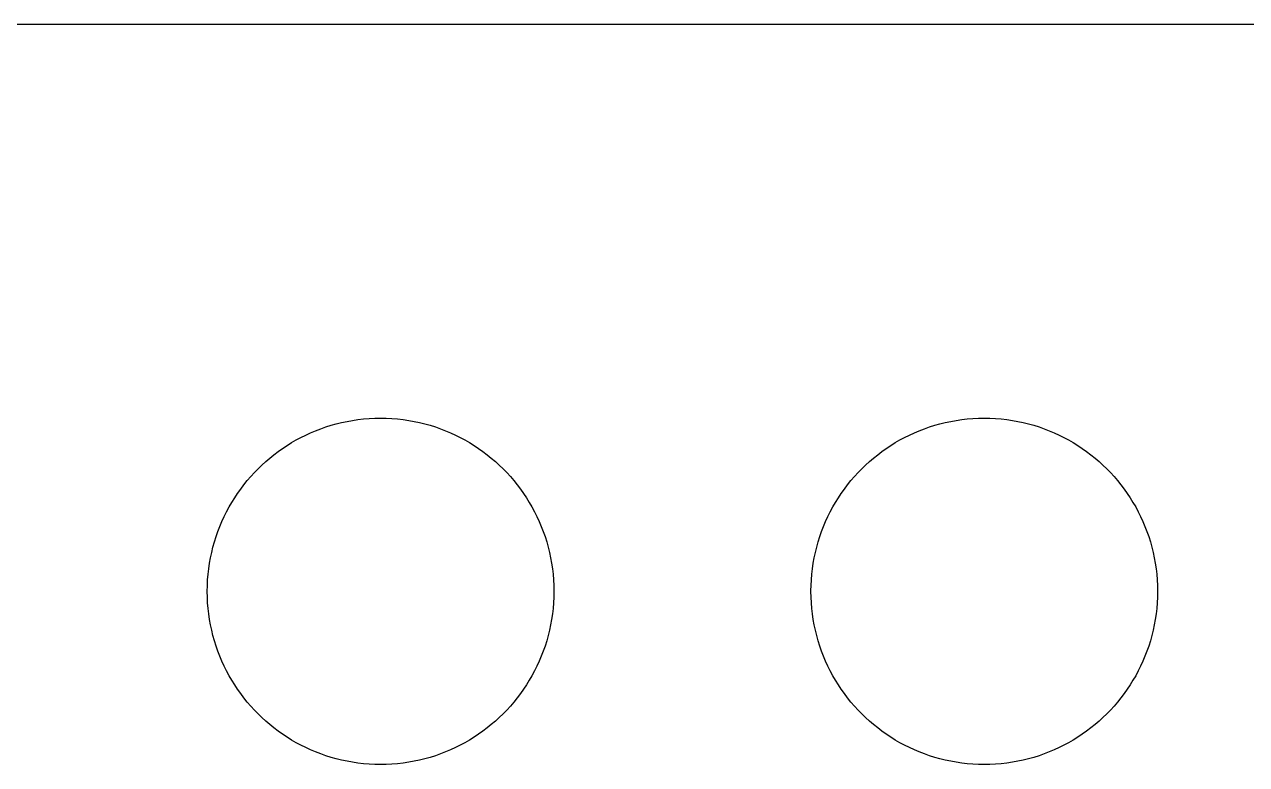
# Model space of a CAD drawing. Extents: x 0 to 212, y 0 to 125.
# Drawn here: x 24.68 to 49.37, y 110.05 to 125 of the extents above; entities that cross this region are included whole.
import ezdxf

# ---------------------------------------------------------------- set-up
doc = ezdxf.new("R2010")
doc.units = 0

msp = doc.modelspace()

# ---------------------------------------------------------------- linework, layer by layer
at = {"layer": 'Layer 1'}
for p, q in [((202.985, 125), (9.00951, 125)), ((31.1975, 116.98), (31.3078, 117)), ((31.3078, 117), (31.4192, 117.016)), ((31.3078, 117), (31.3078, 117)), ((31.4192, 117.016), (31.5318, 117.029)), ((31.4192, 117.016), (31.4192, 117.016)), ((31.5318, 117.029), (31.6454, 117.038)), ((31.5318, 117.029), (31.5318, 117.029)), ((31.6454, 117.038), (31.76, 117.044)), ((31.6454, 117.038), (31.6454, 117.038)), ((31.76, 117.044), (31.8755, 117.046)), ((31.76, 117.044), (31.76, 117.044)), ((31.8755, 117.046), (31.8755, 117.046)), ((31.8755, 117.046), (31.9911, 117.044)), ((31.9911, 117.044), (31.9911, 117.044)), ((31.9911, 117.044), (32.1056, 117.038)), ((32.1056, 117.038), (32.1056, 117.038)), ((32.1056, 117.038), (32.2192, 117.029)), ((32.2192, 117.029), (32.2192, 117.029)), ((32.2192, 117.029), (32.3318, 117.016)), ((32.3318, 117.016), (32.3318, 117.016)), ((32.3318, 117.016), (32.4432, 117)), ((32.4432, 117), (32.4432, 117)), ((32.4432, 117), (32.5535, 116.98)), ((43.3901, 116.98), (43.5004, 117)), ((43.5004, 117), (43.6118, 117.016)), ((43.5004, 117), (43.5004, 117)), ((43.6118, 117.016), (43.7244, 117.029)), ((43.6118, 117.016), (43.6118, 117.016)), ((43.7244, 117.029), (43.838, 117.038)), ((43.7244, 117.029), (43.7244, 117.029)), ((43.838, 117.038), (43.9526, 117.044)), ((43.838, 117.038), (43.838, 117.038)), ((43.9526, 117.044), (44.0681, 117.046)), ((43.9526, 117.044), (43.9526, 117.044)), ((44.0681, 117.046), (44.0681, 117.046)), ((44.0681, 117.046), (44.1836, 117.044)), ((44.1836, 117.044), (44.1836, 117.044)), ((44.1836, 117.044), (44.2982, 117.038)), ((44.2982, 117.038), (44.2982, 117.038)), ((44.2982, 117.038), (44.4118, 117.029)), ((44.4118, 117.029), (44.4118, 117.029)), ((44.4118, 117.029), (44.5244, 117.016)), ((44.5244, 117.016), (44.5244, 117.016)), ((44.5244, 117.016), (44.6358, 117)), ((44.6358, 117), (44.6358, 117)), ((44.6358, 117), (44.7461, 116.98)), ((30.4631, 116.749), (30.5636, 116.792)), ((30.5636, 116.792), (30.6657, 116.831)), ((30.5636, 116.792), (30.5636, 116.792)), ((30.6657, 116.831), (30.7692, 116.868)), ((30.6657, 116.831), (30.6657, 116.831)), ((30.7692, 116.868), (30.8743, 116.901)), ((30.7692, 116.868), (30.7692, 116.868)), ((30.8743, 116.901), (30.9807, 116.931)), ((30.8743, 116.901), (30.8743, 116.901)), ((30.9807, 116.931), (31.0885, 116.957)), ((30.9807, 116.931), (30.9807, 116.931)), ((31.0885, 116.957), (31.1975, 116.98)), ((31.0885, 116.957), (31.0885, 116.957)), ((31.1975, 116.98), (31.1975, 116.98)), ((32.5535, 116.98), (32.5535, 116.98)), ((32.5535, 116.98), (32.6626, 116.957)), ((32.6626, 116.957), (32.6626, 116.957)), ((32.6626, 116.957), (32.7703, 116.931)), ((32.7703, 116.931), (32.7703, 116.931)), ((32.7703, 116.931), (32.8768, 116.901)), ((32.8768, 116.901), (32.8768, 116.901)), ((32.8768, 116.901), (32.9818, 116.868)), ((32.9818, 116.868), (32.9818, 116.868)), ((32.9818, 116.868), (33.0854, 116.831)), ((33.0854, 116.831), (33.0854, 116.831)), ((33.0854, 116.831), (33.1874, 116.792)), ((33.1874, 116.792), (33.1874, 116.792)), ((33.1874, 116.792), (33.2879, 116.749)), ((42.6557, 116.749), (42.7562, 116.792)), ((42.7562, 116.792), (42.8583, 116.831)), ((42.7562, 116.792), (42.7562, 116.792)), ((42.8583, 116.831), (42.9618, 116.868)), ((42.8583, 116.831), (42.8583, 116.831)), ((42.9618, 116.868), (43.0669, 116.901)), ((42.9618, 116.868), (42.9618, 116.868)), ((43.0669, 116.901), (43.1733, 116.931)), ((43.0669, 116.901), (43.0669, 116.901)), ((43.1733, 116.931), (43.2811, 116.957)), ((43.1733, 116.931), (43.1733, 116.931)), ((43.2811, 116.957), (43.3901, 116.98)), ((43.2811, 116.957), (43.2811, 116.957)), ((43.3901, 116.98), (43.3901, 116.98)), ((44.7461, 116.98), (44.7461, 116.98)), ((44.7461, 116.98), (44.8552, 116.957)), ((44.8552, 116.957), (44.8552, 116.957)), ((44.8552, 116.957), (44.9629, 116.931)), ((44.9629, 116.931), (44.9629, 116.931)), ((44.9629, 116.931), (45.0694, 116.901)), ((45.0694, 116.901), (45.0694, 116.901)), ((45.0694, 116.901), (45.1744, 116.868)), ((45.1744, 116.868), (45.1744, 116.868)), ((45.1744, 116.868), (45.278, 116.831)), ((45.278, 116.831), (45.278, 116.831)), ((45.278, 116.831), (45.38, 116.792)), ((45.38, 116.792), (45.38, 116.792)), ((45.38, 116.792), (45.4805, 116.749)), ((29.9862, 116.493), (30.078, 116.55)), ((30.078, 116.55), (30.1716, 116.604)), ((30.078, 116.55), (30.078, 116.55)), ((30.1716, 116.604), (30.2671, 116.655)), ((30.1716, 116.604), (30.1716, 116.604)), ((30.2671, 116.655), (30.3642, 116.704)), ((30.2671, 116.655), (30.2671, 116.655)), ((30.3642, 116.704), (30.4631, 116.749)), ((30.3642, 116.704), (30.3642, 116.704)), ((30.4631, 116.749), (30.4631, 116.749)), ((33.2879, 116.749), (33.2879, 116.749)), ((33.2879, 116.749), (33.3868, 116.704)), ((33.3868, 116.704), (33.3868, 116.704)), ((33.3868, 116.704), (33.484, 116.655)), ((33.484, 116.655), (33.484, 116.655)), ((33.484, 116.655), (33.5794, 116.604)), ((33.5794, 116.604), (33.5794, 116.604)), ((33.5794, 116.604), (33.673, 116.55)), ((33.673, 116.55), (33.673, 116.55)), ((33.673, 116.55), (33.7648, 116.493)), ((42.1788, 116.493), (42.2706, 116.55)), ((42.2706, 116.55), (42.3642, 116.604)), ((42.2706, 116.55), (42.2706, 116.55)), ((42.3642, 116.604), (42.4597, 116.655)), ((42.3642, 116.604), (42.3642, 116.604)), ((42.4597, 116.655), (42.5568, 116.704)), ((42.4597, 116.655), (42.4597, 116.655)), ((42.5568, 116.704), (42.6557, 116.749)), ((42.5568, 116.704), (42.5568, 116.704)), ((42.6557, 116.749), (42.6557, 116.749)), ((45.4805, 116.749), (45.4805, 116.749)), ((45.4805, 116.749), (45.5794, 116.704)), ((45.5794, 116.704), (45.5794, 116.704)), ((45.5794, 116.704), (45.6766, 116.655)), ((45.6766, 116.655), (45.6766, 116.655)), ((45.6766, 116.655), (45.772, 116.604)), ((45.772, 116.604), (45.772, 116.604)), ((45.772, 116.604), (45.8656, 116.55)), ((45.8656, 116.55), (45.8656, 116.55)), ((45.8656, 116.55), (45.9574, 116.493)), ((29.6388, 116.238), (29.7226, 116.306)), ((29.7226, 116.306), (29.8085, 116.371)), ((29.7226, 116.306), (29.7226, 116.306)), ((29.8085, 116.371), (29.8964, 116.433)), ((29.8085, 116.371), (29.8085, 116.371)), ((29.8964, 116.433), (29.9862, 116.493)), ((29.8964, 116.433), (29.8964, 116.433)), ((29.9862, 116.493), (29.9862, 116.493)), ((33.7648, 116.493), (33.7648, 116.493)), ((33.7648, 116.493), (33.8547, 116.433)), ((33.8547, 116.433), (33.8547, 116.433)), ((33.8547, 116.433), (33.9426, 116.371)), ((33.9426, 116.371), (33.9426, 116.371)), ((33.9426, 116.371), (34.0284, 116.306)), ((34.0284, 116.306), (34.0284, 116.306)), ((34.0284, 116.306), (34.1122, 116.238)), ((41.8314, 116.238), (41.9152, 116.306)), ((41.9152, 116.306), (42.0011, 116.371)), ((41.9152, 116.306), (41.9152, 116.306)), ((42.0011, 116.371), (42.0889, 116.433)), ((42.0011, 116.371), (42.0011, 116.371)), ((42.0889, 116.433), (42.1788, 116.493)), ((42.0889, 116.433), (42.0889, 116.433)), ((42.1788, 116.493), (42.1788, 116.493)), ((45.9574, 116.493), (45.9574, 116.493)), ((45.9574, 116.493), (46.0473, 116.433)), ((46.0473, 116.433), (46.0473, 116.433)), ((46.0473, 116.433), (46.1352, 116.371)), ((46.1352, 116.371), (46.1352, 116.371)), ((46.1352, 116.371), (46.221, 116.306)), ((46.221, 116.306), (46.221, 116.306)), ((46.221, 116.306), (46.3048, 116.238)), ((29.3258, 115.944), (29.4006, 116.021)), ((29.4006, 116.021), (29.4778, 116.096)), ((29.4006, 116.021), (29.4006, 116.021)), ((29.4778, 116.096), (29.5572, 116.168)), ((29.4778, 116.096), (29.4778, 116.096)), ((29.5572, 116.168), (29.6388, 116.238)), ((29.5572, 116.168), (29.5572, 116.168)), ((29.6388, 116.238), (29.6388, 116.238)), ((34.1122, 116.238), (34.1122, 116.238)), ((34.1122, 116.238), (34.1938, 116.168)), ((34.1938, 116.168), (34.1938, 116.168)), ((34.1938, 116.168), (34.2732, 116.096)), ((34.2732, 116.096), (34.2732, 116.096)), ((34.2732, 116.096), (34.3504, 116.021)), ((34.3504, 116.021), (34.3504, 116.021)), ((34.3504, 116.021), (34.4252, 115.944)), ((41.5184, 115.944), (41.5932, 116.021)), ((41.5932, 116.021), (41.6704, 116.096)), ((41.5932, 116.021), (41.5932, 116.021)), ((41.6704, 116.096), (41.7498, 116.168)), ((41.6704, 116.096), (41.6704, 116.096)), ((41.7498, 116.168), (41.8314, 116.238)), ((41.7498, 116.168), (41.7498, 116.168)), ((41.8314, 116.238), (41.8314, 116.238)), ((46.3048, 116.238), (46.3048, 116.238)), ((46.3048, 116.238), (46.3864, 116.168)), ((46.3864, 116.168), (46.3864, 116.168)), ((46.3864, 116.168), (46.4658, 116.096)), ((46.4658, 116.096), (46.4658, 116.096)), ((46.4658, 116.096), (46.543, 116.021)), ((46.543, 116.021), (46.543, 116.021)), ((46.543, 116.021), (46.6178, 115.944)), ((29.1158, 115.699), (29.1833, 115.783)), ((29.1833, 115.783), (29.2533, 115.864)), ((29.1833, 115.783), (29.1833, 115.783)), ((29.2533, 115.864), (29.3258, 115.944)), ((29.2533, 115.864), (29.2533, 115.864)), ((29.3258, 115.944), (29.3258, 115.944)), ((34.4252, 115.944), (34.4252, 115.944)), ((34.4252, 115.944), (34.4977, 115.864)), ((34.4977, 115.864), (34.4977, 115.864)), ((34.4977, 115.864), (34.5677, 115.783)), ((34.5677, 115.783), (34.5677, 115.783)), ((34.5677, 115.783), (34.6352, 115.699)), ((41.3084, 115.699), (41.3759, 115.783)), ((41.3759, 115.783), (41.4459, 115.864)), ((41.3759, 115.783), (41.3759, 115.783)), ((41.4459, 115.864), (41.5184, 115.944)), ((41.4459, 115.864), (41.4459, 115.864)), ((41.5184, 115.944), (41.5184, 115.944)), ((46.6178, 115.944), (46.6178, 115.944)), ((46.6178, 115.944), (46.6903, 115.864)), ((46.6903, 115.864), (46.6903, 115.864)), ((46.6903, 115.864), (46.7603, 115.783)), ((46.7603, 115.783), (46.7603, 115.783)), ((46.7603, 115.783), (46.8278, 115.699)), ((28.9287, 115.435), (28.9884, 115.525)), ((28.9884, 115.525), (29.0508, 115.613)), ((28.9884, 115.525), (28.9884, 115.525)), ((29.0508, 115.613), (29.1158, 115.699)), ((29.0508, 115.613), (29.0508, 115.613)), ((29.1158, 115.699), (29.1158, 115.699)), ((34.6352, 115.699), (34.6352, 115.699)), ((34.6352, 115.699), (34.7002, 115.613)), ((34.7002, 115.613), (34.7002, 115.613)), ((34.7002, 115.613), (34.7626, 115.525)), ((34.7626, 115.525), (34.7626, 115.525)), ((34.7626, 115.525), (34.8223, 115.435)), ((41.1213, 115.435), (41.181, 115.525)), ((41.181, 115.525), (41.2434, 115.613)), ((41.181, 115.525), (41.181, 115.525)), ((41.2434, 115.613), (41.3084, 115.699)), ((41.2434, 115.613), (41.2434, 115.613)), ((41.3084, 115.699), (41.3084, 115.699)), ((46.8278, 115.699), (46.8278, 115.699)), ((46.8278, 115.699), (46.8928, 115.613)), ((46.8928, 115.613), (46.8928, 115.613)), ((46.8928, 115.613), (46.9552, 115.525)), ((46.9552, 115.525), (46.9552, 115.525)), ((46.9552, 115.525), (47.0149, 115.435)), ((28.8175, 115.25), (28.8717, 115.343)), ((28.8717, 115.343), (28.9287, 115.435)), ((28.8717, 115.343), (28.8717, 115.343)), ((28.9287, 115.435), (28.9287, 115.435)), ((34.8223, 115.435), (34.8223, 115.435)), ((34.8223, 115.435), (34.8793, 115.343)), ((34.8793, 115.343), (34.8793, 115.343)), ((34.8793, 115.343), (34.9335, 115.25)), ((41.0101, 115.25), (41.0643, 115.343)), ((41.0643, 115.343), (41.1213, 115.435)), ((41.0643, 115.343), (41.0643, 115.343)), ((41.1213, 115.435), (41.1213, 115.435)), ((47.0149, 115.435), (47.0149, 115.435)), ((47.0149, 115.435), (47.0719, 115.343)), ((47.0719, 115.343), (47.0719, 115.343)), ((47.0719, 115.343), (47.1261, 115.25)), ((28.6722, 114.958), (28.7177, 115.057)), ((28.7177, 115.057), (28.7662, 115.154)), ((28.7177, 115.057), (28.7177, 115.057)), ((28.7662, 115.154), (28.8175, 115.25)), ((28.7662, 115.154), (28.7662, 115.154)), ((28.8175, 115.25), (28.8175, 115.25)), ((34.9335, 115.25), (34.9335, 115.25)), ((34.9335, 115.25), (34.9849, 115.154)), ((34.9849, 115.154), (34.9849, 115.154)), ((34.9849, 115.154), (35.0333, 115.057)), ((35.0333, 115.057), (35.0333, 115.057)), ((35.0333, 115.057), (35.0788, 114.958)), ((40.8648, 114.958), (40.9103, 115.057)), ((40.9103, 115.057), (40.9588, 115.154)), ((40.9103, 115.057), (40.9103, 115.057)), ((40.9588, 115.154), (41.0101, 115.25)), ((40.9588, 115.154), (40.9588, 115.154)), ((41.0101, 115.25), (41.0101, 115.25)), ((47.1261, 115.25), (47.1261, 115.25)), ((47.1261, 115.25), (47.1774, 115.154)), ((47.1774, 115.154), (47.1774, 115.154)), ((47.1774, 115.154), (47.2259, 115.057)), ((47.2259, 115.057), (47.2259, 115.057)), ((47.2259, 115.057), (47.2714, 114.958)), ((28.5903, 114.756), (28.6297, 114.858)), ((28.6297, 114.858), (28.6722, 114.958)), ((28.6297, 114.858), (28.6297, 114.858)), ((28.6722, 114.958), (28.6722, 114.958)), ((35.0788, 114.958), (35.0788, 114.958)), ((35.0788, 114.958), (35.1213, 114.858)), ((35.1213, 114.858), (35.1213, 114.858)), ((35.1213, 114.858), (35.1608, 114.756)), ((40.7828, 114.756), (40.8223, 114.858)), ((40.8223, 114.858), (40.8648, 114.958)), ((40.8223, 114.858), (40.8223, 114.858)), ((40.8648, 114.958), (40.8648, 114.958)), ((47.2714, 114.958), (47.2714, 114.958)), ((47.2714, 114.958), (47.3139, 114.858)), ((47.3139, 114.858), (47.3139, 114.858)), ((47.3139, 114.858), (47.3534, 114.756)), ((28.4909, 114.441), (28.5208, 114.547)), ((28.5208, 114.547), (28.5539, 114.652)), ((28.5208, 114.547), (28.5208, 114.547)), ((28.5539, 114.652), (28.5903, 114.756)), ((28.5539, 114.652), (28.5539, 114.652)), ((28.5903, 114.756), (28.5903, 114.756)), ((35.1608, 114.756), (35.1608, 114.756)), ((35.1608, 114.756), (35.1971, 114.652)), ((35.1971, 114.652), (35.1971, 114.652)), ((35.1971, 114.652), (35.2302, 114.547)), ((35.2302, 114.547), (35.2302, 114.547)), ((35.2302, 114.547), (35.2601, 114.441)), ((40.6835, 114.441), (40.7134, 114.547)), ((40.7134, 114.547), (40.7465, 114.652)), ((40.7134, 114.547), (40.7134, 114.547)), ((40.7465, 114.652), (40.7828, 114.756)), ((40.7465, 114.652), (40.7465, 114.652)), ((40.7828, 114.756), (40.7828, 114.756)), ((47.3534, 114.756), (47.3534, 114.756)), ((47.3534, 114.756), (47.3897, 114.652)), ((47.3897, 114.652), (47.3897, 114.652)), ((47.3897, 114.652), (47.4228, 114.547)), ((47.4228, 114.547), (47.4228, 114.547)), ((47.4228, 114.547), (47.4527, 114.441)), ((28.4411, 114.224), (28.4644, 114.333)), ((28.4644, 114.333), (28.4909, 114.441)), ((28.4644, 114.333), (28.4644, 114.333)), ((28.4909, 114.441), (28.4909, 114.441)), ((35.2601, 114.441), (35.2601, 114.441)), ((35.2601, 114.441), (35.2867, 114.333)), ((35.2867, 114.333), (35.2867, 114.333)), ((35.2867, 114.333), (35.3099, 114.224)), ((40.6337, 114.224), (40.657, 114.333)), ((40.657, 114.333), (40.6835, 114.441)), ((40.657, 114.333), (40.657, 114.333)), ((40.6835, 114.441), (40.6835, 114.441)), ((47.4527, 114.441), (47.4527, 114.441)), ((47.4527, 114.441), (47.4793, 114.333)), ((47.4793, 114.333), (47.4793, 114.333)), ((47.4793, 114.333), (47.5025, 114.224)), ((28.405, 114.002), (28.4213, 114.114)), ((28.4213, 114.114), (28.4411, 114.224)), ((28.4213, 114.114), (28.4213, 114.114)), ((28.4213, 114.114), (28.4213, 114.114)), ((28.4411, 114.224), (28.4411, 114.224)), ((35.3099, 114.224), (35.3099, 114.224)), ((35.3099, 114.224), (35.3297, 114.114)), ((35.3297, 114.114), (35.3297, 114.114)), ((35.3297, 114.114), (35.346, 114.002)), ((40.5976, 114.002), (40.6139, 114.114)), ((40.6139, 114.114), (40.6337, 114.224)), ((40.6139, 114.114), (40.6139, 114.114)), ((40.6337, 114.224), (40.6337, 114.224)), ((47.5025, 114.224), (47.5025, 114.224)), ((47.5025, 114.224), (47.5223, 114.114)), ((47.5223, 114.114), (47.5223, 114.114)), ((47.5223, 114.114), (47.5386, 114.002)), ((28.383, 113.776), (28.3922, 113.89)), ((28.3922, 113.89), (28.405, 114.002)), ((28.3922, 113.89), (28.3922, 113.89)), ((28.405, 114.002), (28.405, 114.002)), ((35.346, 114.002), (35.346, 114.002)), ((35.346, 114.002), (35.3589, 113.89)), ((35.3589, 113.89), (35.3589, 113.89)), ((35.3589, 113.89), (35.3681, 113.776)), ((40.5756, 113.776), (40.5848, 113.89)), ((40.5848, 113.89), (40.5976, 114.002)), ((40.5848, 113.89), (40.5848, 113.89)), ((40.5976, 114.002), (40.5976, 114.002)), ((47.5386, 114.002), (47.5386, 114.002)), ((47.5386, 114.002), (47.5514, 113.89)), ((47.5514, 113.89), (47.5514, 113.89)), ((47.5514, 113.89), (47.5607, 113.776)), ((28.3755, 113.546), (28.3774, 113.661)), ((28.3774, 113.43), (28.3755, 113.546)), ((28.3755, 113.546), (28.3755, 113.546)), ((28.3774, 113.661), (28.383, 113.776)), ((28.3774, 113.661), (28.3774, 113.661)), ((28.383, 113.776), (28.383, 113.776)), ((35.3681, 113.776), (35.3681, 113.776)), ((35.3681, 113.776), (35.3736, 113.661)), ((35.3736, 113.661), (35.3736, 113.661)), ((35.3736, 113.661), (35.3755, 113.546)), ((35.3755, 113.546), (35.3736, 113.43)), ((35.3755, 113.546), (35.3755, 113.546)), ((40.5681, 113.546), (40.5684, 113.566)), ((40.57, 113.43), (40.5681, 113.546)), ((40.5681, 113.546), (40.5681, 113.546)), ((40.5684, 113.566), (40.57, 113.661)), ((40.57, 113.661), (40.5756, 113.776)), ((40.57, 113.661), (40.57, 113.661)), ((40.5756, 113.776), (40.5756, 113.776)), ((47.5607, 113.776), (47.5607, 113.776)), ((47.5607, 113.776), (47.5662, 113.661)), ((47.5662, 113.661), (47.5662, 113.661)), ((47.5662, 113.661), (47.5681, 113.546)), ((47.5681, 113.546), (47.5662, 113.43)), ((47.5681, 113.546), (47.5681, 113.546)), ((28.383, 113.316), (28.3774, 113.43)), ((28.3774, 113.43), (28.3774, 113.43)), ((28.3922, 113.202), (28.383, 113.316)), ((28.383, 113.316), (28.383, 113.316)), ((35.3681, 113.316), (35.3588, 113.202)), ((35.3736, 113.43), (35.3681, 113.316)), ((35.3681, 113.316), (35.3681, 113.316)), ((35.3736, 113.43), (35.3736, 113.43)), ((40.5756, 113.316), (40.57, 113.43)), ((40.57, 113.43), (40.57, 113.43)), ((40.5848, 113.202), (40.5756, 113.316)), ((40.5756, 113.316), (40.5756, 113.316)), ((47.5607, 113.316), (47.5514, 113.202)), ((47.5662, 113.43), (47.5607, 113.316)), ((47.5607, 113.316), (47.5607, 113.316)), ((47.5662, 113.43), (47.5662, 113.43)), ((28.405, 113.09), (28.3922, 113.202)), ((28.3922, 113.202), (28.3922, 113.202)), ((28.4213, 112.978), (28.405, 113.09)), ((28.405, 113.09), (28.405, 113.09)), ((35.346, 113.09), (35.3297, 112.978)), ((35.3588, 113.202), (35.346, 113.09)), ((35.346, 113.09), (35.346, 113.09)), ((35.3588, 113.202), (35.3588, 113.202)), ((40.5976, 113.09), (40.5848, 113.202)), ((40.5848, 113.202), (40.5848, 113.202)), ((40.6139, 112.978), (40.5976, 113.09)), ((40.5976, 113.09), (40.5976, 113.09)), ((47.5386, 113.09), (47.5223, 112.978)), ((47.5514, 113.202), (47.5386, 113.09)), ((47.5386, 113.09), (47.5386, 113.09)), ((47.5514, 113.202), (47.5514, 113.202)), ((28.4411, 112.868), (28.4213, 112.978)), ((28.4213, 112.978), (28.4213, 112.978)), ((28.4644, 112.759), (28.4411, 112.868)), ((28.4411, 112.868), (28.4411, 112.868)), ((35.3099, 112.868), (35.2867, 112.759)), ((35.3297, 112.978), (35.3099, 112.868)), ((35.3099, 112.868), (35.3099, 112.868)), ((35.3297, 112.978), (35.3297, 112.978)), ((40.6337, 112.868), (40.6139, 112.978)), ((40.6139, 112.978), (40.6139, 112.978)), ((40.6569, 112.759), (40.6337, 112.868)), ((40.6337, 112.868), (40.6337, 112.868)), ((47.5025, 112.868), (47.4793, 112.759)), ((47.5223, 112.978), (47.5025, 112.868)), ((47.5025, 112.868), (47.5025, 112.868)), ((47.5223, 112.978), (47.5223, 112.978)), ((28.4909, 112.651), (28.4644, 112.759)), ((28.4644, 112.759), (28.4644, 112.759)), ((28.5208, 112.545), (28.4909, 112.651)), ((28.4909, 112.651), (28.4909, 112.651)), ((35.2601, 112.651), (35.2302, 112.545)), ((35.2867, 112.759), (35.2601, 112.651)), ((35.2601, 112.651), (35.2601, 112.651)), ((35.2867, 112.759), (35.2867, 112.759)), ((40.6835, 112.651), (40.6569, 112.759)), ((40.6569, 112.759), (40.6569, 112.759)), ((40.7134, 112.545), (40.6835, 112.651)), ((40.6835, 112.651), (40.6835, 112.651)), ((47.4527, 112.651), (47.4228, 112.545)), ((47.4793, 112.759), (47.4527, 112.651)), ((47.4527, 112.651), (47.4527, 112.651)), ((47.4793, 112.759), (47.4793, 112.759)), ((28.5539, 112.44), (28.5208, 112.545)), ((28.5208, 112.545), (28.5208, 112.545)), ((28.5903, 112.336), (28.5539, 112.44)), ((28.5539, 112.44), (28.5539, 112.44)), ((28.6297, 112.234), (28.5903, 112.336)), ((28.5903, 112.336), (28.5903, 112.336)), ((35.1608, 112.336), (35.1213, 112.234)), ((35.1971, 112.44), (35.1608, 112.336)), ((35.1608, 112.336), (35.1608, 112.336)), ((35.2302, 112.545), (35.1971, 112.44)), ((35.1971, 112.44), (35.1971, 112.44)), ((35.2302, 112.545), (35.2302, 112.545)), ((40.7465, 112.44), (40.7134, 112.545)), ((40.7134, 112.545), (40.7134, 112.545)), ((40.7828, 112.336), (40.7465, 112.44)), ((40.7465, 112.44), (40.7465, 112.44)), ((40.8223, 112.234), (40.7828, 112.336)), ((40.7828, 112.336), (40.7828, 112.336)), ((47.3534, 112.336), (47.3139, 112.234)), ((47.3897, 112.44), (47.3534, 112.336)), ((47.3534, 112.336), (47.3534, 112.336)), ((47.4228, 112.545), (47.3897, 112.44)), ((47.3897, 112.44), (47.3897, 112.44)), ((47.4228, 112.545), (47.4228, 112.545)), ((28.6722, 112.134), (28.6297, 112.234)), ((28.6297, 112.234), (28.6297, 112.234)), ((28.7177, 112.035), (28.6722, 112.134)), ((28.6722, 112.134), (28.6722, 112.134)), ((35.0788, 112.134), (35.0333, 112.035)), ((35.1213, 112.234), (35.0788, 112.134)), ((35.0788, 112.134), (35.0788, 112.134)), ((35.1213, 112.234), (35.1213, 112.234)), ((40.8648, 112.134), (40.8223, 112.234)), ((40.8223, 112.234), (40.8223, 112.234)), ((40.9103, 112.035), (40.8648, 112.134)), ((40.8648, 112.134), (40.8648, 112.134)), ((47.2714, 112.134), (47.2259, 112.035)), ((47.3139, 112.234), (47.2714, 112.134)), ((47.2714, 112.134), (47.2714, 112.134)), ((47.3139, 112.234), (47.3139, 112.234)), ((28.7662, 111.937), (28.7177, 112.035)), ((28.7177, 112.035), (28.7177, 112.035)), ((28.8175, 111.842), (28.7662, 111.937)), ((28.7662, 111.937), (28.7662, 111.937)), ((28.8717, 111.748), (28.8175, 111.842)), ((28.8175, 111.842), (28.8175, 111.842)), ((34.9335, 111.842), (34.8793, 111.748)), ((34.9849, 111.937), (34.9335, 111.842)), ((34.9335, 111.842), (34.9335, 111.842)), ((35.0333, 112.035), (34.9849, 111.937)), ((34.9849, 111.937), (34.9849, 111.937)), ((35.0333, 112.035), (35.0333, 112.035)), ((40.9588, 111.937), (40.9103, 112.035)), ((40.9103, 112.035), (40.9103, 112.035)), ((41.0101, 111.842), (40.9588, 111.937)), ((40.9588, 111.937), (40.9588, 111.937)), ((41.0643, 111.748), (41.0101, 111.842)), ((41.0101, 111.842), (41.0101, 111.842)), ((47.1261, 111.842), (47.0719, 111.748)), ((47.1774, 111.937), (47.1261, 111.842)), ((47.1261, 111.842), (47.1261, 111.842)), ((47.2259, 112.035), (47.1774, 111.937)), ((47.1774, 111.937), (47.1774, 111.937)), ((47.2259, 112.035), (47.2259, 112.035)), ((28.9287, 111.657), (28.8717, 111.748)), ((28.8717, 111.748), (28.8717, 111.748)), ((28.9884, 111.567), (28.9287, 111.657)), ((28.9287, 111.657), (28.9287, 111.657)), ((29.0508, 111.479), (28.9884, 111.567)), ((28.9884, 111.567), (28.9884, 111.567)), ((34.7626, 111.567), (34.7002, 111.479)), ((34.8223, 111.657), (34.7626, 111.567)), ((34.7626, 111.567), (34.7626, 111.567)), ((34.8793, 111.748), (34.8223, 111.657)), ((34.8223, 111.657), (34.8223, 111.657)), ((34.8793, 111.748), (34.8793, 111.748)), ((41.1213, 111.657), (41.0643, 111.748)), ((41.0643, 111.748), (41.0643, 111.748)), ((41.181, 111.567), (41.1213, 111.657)), ((41.1213, 111.657), (41.1213, 111.657)), ((41.2434, 111.479), (41.181, 111.567)), ((41.181, 111.567), (41.181, 111.567)), ((46.9552, 111.567), (46.8928, 111.479)), ((47.0149, 111.657), (46.9552, 111.567)), ((46.9552, 111.567), (46.9552, 111.567)), ((47.0719, 111.748), (47.0149, 111.657)), ((47.0149, 111.657), (47.0149, 111.657)), ((47.0719, 111.748), (47.0719, 111.748)), ((29.1158, 111.393), (29.0508, 111.479)), ((29.0508, 111.479), (29.0508, 111.479)), ((29.1833, 111.309), (29.1158, 111.393)), ((29.1158, 111.393), (29.1158, 111.393)), ((34.6352, 111.393), (34.5677, 111.309)), ((34.7002, 111.479), (34.6352, 111.393)), ((34.6352, 111.393), (34.6352, 111.393)), ((34.7002, 111.479), (34.7002, 111.479)), ((41.3084, 111.393), (41.2434, 111.479)), ((41.2434, 111.479), (41.2434, 111.479)), ((41.3759, 111.309), (41.3084, 111.393)), ((41.3084, 111.393), (41.3084, 111.393)), ((46.8278, 111.393), (46.7603, 111.309)), ((46.8928, 111.479), (46.8278, 111.393)), ((46.8278, 111.393), (46.8278, 111.393)), ((46.8928, 111.479), (46.8928, 111.479)), ((29.2533, 111.228), (29.1833, 111.309)), ((29.1833, 111.309), (29.1833, 111.309)), ((29.3258, 111.148), (29.2533, 111.228)), ((29.2533, 111.228), (29.2533, 111.228)), ((29.4006, 111.071), (29.3258, 111.148)), ((29.3258, 111.148), (29.3258, 111.148)), ((34.4252, 111.148), (34.3504, 111.071)), ((34.4977, 111.228), (34.4252, 111.148)), ((34.4252, 111.148), (34.4252, 111.148)), ((34.5677, 111.309), (34.4977, 111.228)), ((34.4977, 111.228), (34.4977, 111.228)), ((34.5677, 111.309), (34.5677, 111.309)), ((41.4459, 111.228), (41.3759, 111.309)), ((41.3759, 111.309), (41.3759, 111.309)), ((41.5184, 111.148), (41.4459, 111.228)), ((41.4459, 111.228), (41.4459, 111.228)), ((41.5932, 111.071), (41.5184, 111.148)), ((41.5184, 111.148), (41.5184, 111.148)), ((46.6178, 111.148), (46.543, 111.071)), ((46.6903, 111.228), (46.6178, 111.148)), ((46.6178, 111.148), (46.6178, 111.148)), ((46.7603, 111.309), (46.6903, 111.228)), ((46.6903, 111.228), (46.6903, 111.228)), ((46.7603, 111.309), (46.7603, 111.309)), ((29.4778, 110.996), (29.4006, 111.071)), ((29.4006, 111.071), (29.4006, 111.071)), ((29.5572, 110.924), (29.4778, 110.996)), ((29.4778, 110.996), (29.4778, 110.996)), ((29.6388, 110.854), (29.5572, 110.924)), ((29.5572, 110.924), (29.5572, 110.924)), ((29.7226, 110.786), (29.6388, 110.854)), ((29.6388, 110.854), (29.6388, 110.854)), ((34.1122, 110.854), (34.0284, 110.786)), ((34.1938, 110.924), (34.1122, 110.854)), ((34.1122, 110.854), (34.1122, 110.854)), ((34.2732, 110.996), (34.1938, 110.924)), ((34.1938, 110.924), (34.1938, 110.924)), ((34.3504, 111.071), (34.2732, 110.996)), ((34.2732, 110.996), (34.2732, 110.996)), ((34.3504, 111.071), (34.3504, 111.071)), ((41.6704, 110.996), (41.5932, 111.071)), ((41.5932, 111.071), (41.5932, 111.071)), ((41.7498, 110.924), (41.6704, 110.996)), ((41.6704, 110.996), (41.6704, 110.996)), ((41.8314, 110.854), (41.7498, 110.924)), ((41.7498, 110.924), (41.7498, 110.924)), ((41.9152, 110.786), (41.8314, 110.854)), ((41.8314, 110.854), (41.8314, 110.854)), ((46.3048, 110.854), (46.221, 110.786)), ((46.3864, 110.924), (46.3048, 110.854)), ((46.3048, 110.854), (46.3048, 110.854)), ((46.4658, 110.996), (46.3864, 110.924)), ((46.3864, 110.924), (46.3864, 110.924)), ((46.543, 111.071), (46.4658, 110.996)), ((46.4658, 110.996), (46.4658, 110.996)), ((46.543, 111.071), (46.543, 111.071)), ((29.8085, 110.721), (29.7226, 110.786)), ((29.7226, 110.786), (29.7226, 110.786)), ((29.8964, 110.659), (29.8085, 110.721)), ((29.8085, 110.721), (29.8085, 110.721)), ((29.9862, 110.599), (29.8964, 110.659)), ((29.8964, 110.659), (29.8964, 110.659)), ((30.078, 110.542), (29.9862, 110.599)), ((29.9862, 110.599), (29.9862, 110.599)), ((33.7648, 110.599), (33.673, 110.542)), ((33.8547, 110.659), (33.7648, 110.599)), ((33.7648, 110.599), (33.7648, 110.599)), ((33.9426, 110.721), (33.8547, 110.659)), ((33.8547, 110.659), (33.8547, 110.659)), ((34.0284, 110.786), (33.9426, 110.721)), ((33.9426, 110.721), (33.9426, 110.721)), ((34.0284, 110.786), (34.0284, 110.786)), ((42.0011, 110.721), (41.9152, 110.786)), ((41.9152, 110.786), (41.9152, 110.786)), ((42.0889, 110.659), (42.0011, 110.721)), ((42.0011, 110.721), (42.0011, 110.721)), ((42.1788, 110.599), (42.0889, 110.659)), ((42.0889, 110.659), (42.0889, 110.659)), ((42.2706, 110.542), (42.1788, 110.599)), ((42.1788, 110.599), (42.1788, 110.599)), ((45.9574, 110.599), (45.8656, 110.542)), ((46.0473, 110.659), (45.9574, 110.599)), ((45.9574, 110.599), (45.9574, 110.599)), ((46.1352, 110.721), (46.0473, 110.659)), ((46.0473, 110.659), (46.0473, 110.659)), ((46.221, 110.786), (46.1352, 110.721)), ((46.1352, 110.721), (46.1352, 110.721)), ((46.221, 110.786), (46.221, 110.786)), ((30.1716, 110.488), (30.078, 110.542)), ((30.078, 110.542), (30.078, 110.542)), ((30.2671, 110.437), (30.1716, 110.488)), ((30.1716, 110.488), (30.1716, 110.488)), ((30.3642, 110.388), (30.2671, 110.437)), ((30.2671, 110.437), (30.2671, 110.437)), ((30.4631, 110.343), (30.3642, 110.388)), ((30.3642, 110.388), (30.3642, 110.388)), ((30.5636, 110.3), (30.4631, 110.343)), ((30.4631, 110.343), (30.4631, 110.343)), ((33.2879, 110.343), (33.1874, 110.3)), ((33.3868, 110.388), (33.2879, 110.343)), ((33.2879, 110.343), (33.2879, 110.343)), ((33.484, 110.437), (33.3868, 110.388)), ((33.3868, 110.388), (33.3868, 110.388)), ((33.5794, 110.488), (33.484, 110.437)), ((33.484, 110.437), (33.484, 110.437)), ((33.673, 110.542), (33.5794, 110.488)), ((33.5794, 110.488), (33.5794, 110.488)), ((33.673, 110.542), (33.673, 110.542)), ((42.3642, 110.488), (42.2706, 110.542)), ((42.2706, 110.542), (42.2706, 110.542)), ((42.4597, 110.437), (42.3642, 110.488)), ((42.3642, 110.488), (42.3642, 110.488)), ((42.5568, 110.388), (42.4597, 110.437)), ((42.4597, 110.437), (42.4597, 110.437)), ((42.6557, 110.343), (42.5568, 110.388)), ((42.5568, 110.388), (42.5568, 110.388)), ((42.7562, 110.3), (42.6557, 110.343)), ((42.6557, 110.343), (42.6557, 110.343)), ((45.4805, 110.343), (45.38, 110.3)), ((45.5794, 110.388), (45.4805, 110.343)), ((45.4805, 110.343), (45.4805, 110.343)), ((45.6766, 110.437), (45.5794, 110.388)), ((45.5794, 110.388), (45.5794, 110.388)), ((45.772, 110.488), (45.6766, 110.437)), ((45.6766, 110.437), (45.6766, 110.437)), ((45.8656, 110.542), (45.772, 110.488)), ((45.772, 110.488), (45.772, 110.488)), ((45.8656, 110.542), (45.8656, 110.542)), ((45.8656, 110.542), (45.8656, 110.542)), ((30.6657, 110.261), (30.5636, 110.3)), ((30.5636, 110.3), (30.5636, 110.3)), ((30.7692, 110.224), (30.6657, 110.261)), ((30.6657, 110.261), (30.6657, 110.261)), ((30.8743, 110.191), (30.7692, 110.224)), ((30.7692, 110.224), (30.7692, 110.224)), ((30.9807, 110.161), (30.8743, 110.191)), ((30.8743, 110.191), (30.8743, 110.191)), ((31.0885, 110.135), (30.9807, 110.161)), ((30.9807, 110.161), (30.9807, 110.161)), ((31.1975, 110.112), (31.0885, 110.135)), ((31.0885, 110.135), (31.0885, 110.135)), ((31.3078, 110.092), (31.1975, 110.112)), ((31.1975, 110.112), (31.1975, 110.112)), ((31.4192, 110.075), (31.3078, 110.092)), ((31.3078, 110.092), (31.3078, 110.092)), ((32.4432, 110.092), (32.3318, 110.075)), ((32.5535, 110.112), (32.4432, 110.092)), ((32.4432, 110.092), (32.4432, 110.092)), ((32.6626, 110.135), (32.5535, 110.112)), ((32.5535, 110.112), (32.5535, 110.112)), ((32.7703, 110.161), (32.6626, 110.135)), ((32.6626, 110.135), (32.6626, 110.135)), ((32.8768, 110.191), (32.7703, 110.161)), ((32.7703, 110.161), (32.7703, 110.161)), ((32.9818, 110.224), (32.8768, 110.191)), ((32.8768, 110.191), (32.8768, 110.191)), ((33.0854, 110.261), (32.9818, 110.224)), ((32.9818, 110.224), (32.9818, 110.224)), ((33.1874, 110.3), (33.0854, 110.261)), ((33.0854, 110.261), (33.0854, 110.261)), ((33.1874, 110.3), (33.1874, 110.3)), ((42.8583, 110.261), (42.7562, 110.3)), ((42.7562, 110.3), (42.7562, 110.3)), ((42.9618, 110.224), (42.8583, 110.261)), ((42.8583, 110.261), (42.8583, 110.261)), ((43.0669, 110.191), (42.9618, 110.224)), ((42.9618, 110.224), (42.9618, 110.224)), ((43.1733, 110.161), (43.0669, 110.191)), ((43.0669, 110.191), (43.0669, 110.191)), ((43.2811, 110.135), (43.1733, 110.161)), ((43.1733, 110.161), (43.1733, 110.161)), ((43.3901, 110.112), (43.2811, 110.135)), ((43.2811, 110.135), (43.2811, 110.135)), ((43.5004, 110.092), (43.3901, 110.112)), ((43.3901, 110.112), (43.3901, 110.112)), ((43.6118, 110.075), (43.5004, 110.092)), ((43.5004, 110.092), (43.5004, 110.092)), ((44.6358, 110.092), (44.5244, 110.075)), ((44.7461, 110.112), (44.6358, 110.092)), ((44.6358, 110.092), (44.6358, 110.092)), ((44.8552, 110.135), (44.7461, 110.112)), ((44.7461, 110.112), (44.7461, 110.112)), ((44.9629, 110.161), (44.8552, 110.135)), ((44.8552, 110.135), (44.8552, 110.135)), ((45.0694, 110.191), (44.9629, 110.161)), ((44.9629, 110.161), (44.9629, 110.161)), ((45.1744, 110.224), (45.0694, 110.191)), ((45.0694, 110.191), (45.0694, 110.191)), ((45.278, 110.261), (45.1744, 110.224)), ((45.1744, 110.224), (45.1744, 110.224)), ((45.38, 110.3), (45.278, 110.261)), ((45.278, 110.261), (45.278, 110.261)), ((45.38, 110.3), (45.38, 110.3)), ((31.5318, 110.063), (31.4192, 110.075)), ((31.4192, 110.075), (31.4192, 110.075)), ((31.6454, 110.053), (31.5318, 110.063)), ((31.5318, 110.063), (31.5318, 110.063)), ((31.76, 110.048), (31.6454, 110.053)), ((31.6454, 110.053), (31.6454, 110.053)), ((31.8755, 110.046), (31.76, 110.048)), ((31.76, 110.048), (31.76, 110.048)), ((31.991, 110.048), (31.8755, 110.046)), ((31.8755, 110.046), (31.8755, 110.046)), ((32.1056, 110.053), (31.991, 110.048)), ((31.991, 110.048), (31.991, 110.048)), ((32.2192, 110.063), (32.1056, 110.053)), ((32.1056, 110.053), (32.1056, 110.053)), ((32.3318, 110.075), (32.2192, 110.063)), ((32.2192, 110.063), (32.2192, 110.063)), ((32.3318, 110.075), (32.3318, 110.075)), ((43.7244, 110.063), (43.6118, 110.075)), ((43.6118, 110.075), (43.6118, 110.075)), ((43.838, 110.053), (43.7244, 110.063)), ((43.7244, 110.063), (43.7244, 110.063)), ((43.9526, 110.048), (43.838, 110.053)), ((43.838, 110.053), (43.838, 110.053)), ((44.0681, 110.046), (43.9526, 110.048)), ((43.9526, 110.048), (43.9526, 110.048)), ((44.1836, 110.048), (44.0681, 110.046)), ((44.0681, 110.046), (44.0681, 110.046)), ((44.2982, 110.053), (44.1836, 110.048)), ((44.1836, 110.048), (44.1836, 110.048)), ((44.4118, 110.063), (44.2982, 110.053)), ((44.2982, 110.053), (44.2982, 110.053)), ((44.5244, 110.075), (44.4118, 110.063)), ((44.4118, 110.063), (44.4118, 110.063)), ((44.5244, 110.075), (44.5244, 110.075))]:
    msp.add_line(p, q, dxfattribs=at)

doc.saveas('drawing.dxf')
